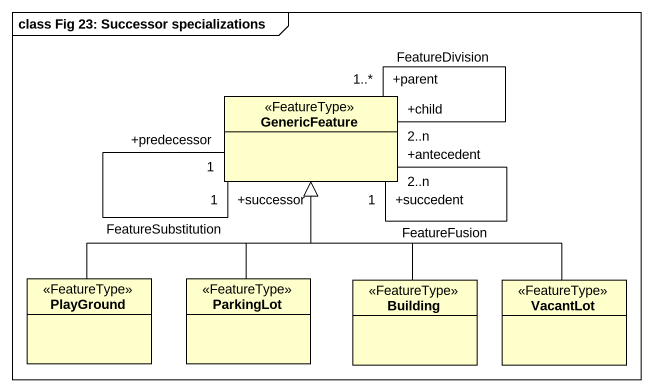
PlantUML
@startuml
mainframe class Fig 23: Successor specializations
hide circle
hide empty members
class GenericFeature <<FeatureType>>
class PlayGround <<FeatureType>>
class ParkingLot <<FeatureType>>
class Building <<FeatureType>>
class VacantLot <<FeatureType>>
GenericFeature "+predecessor\n1" -- "+successor\n1" GenericFeature : FeatureSubstitution
GenericFeature "+child\n2..n" -- "+parent\n1..*" GenericFeature : FeatureDivision
GenericFeature "+succedent\n1" -- "+antecedent\n2..n" GenericFeature : FeatureFusion
PlayGround -up-|> GenericFeature
ParkingLot -up-|> GenericFeature
Building -up-|> GenericFeature
VacantLot -up-|> GenericFeature
@enduml
